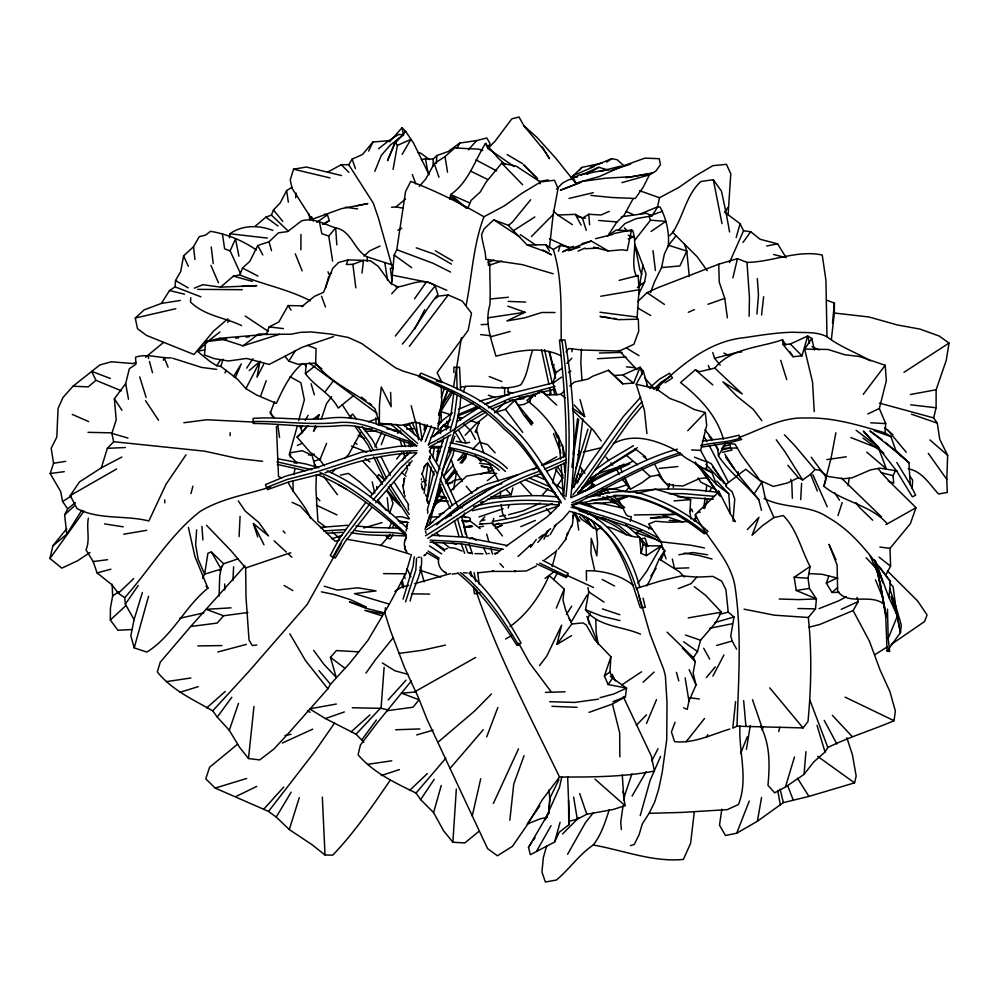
<?xml version="1.0" encoding="UTF-8"?>
<svg xmlns="http://www.w3.org/2000/svg" width="999" height="999" viewBox="0 0 999 999"><rect width="100%" height="100%" fill="white"/><g stroke="black" fill="none" stroke-linecap="round" stroke-linejoin="round"><path stroke-width="1.5" d="M367.257 261.288L367.257 256.868C353.833 250.337 351.798 230.707 335.664 227.897C324.613 224.463 313.486 217.17 301.536 220.891L287.65 231.581L278.434 232.842L269.006 241.808L257.742 245.492L249.85 261.338L242.507 268.032L239.835 274.937L233.429 276.136L220.567 287.15L202.822 284.69L194.343 288.187M300.899 249.837L300.949 234.403M908.291 468.781C922.377 471.428 929.482 484.365 938.548 493.968L947.289 492.47L946.79 479.42L947.651 455.307L939.722 439.198L937.299 423.151L933.665 417.907L936.088 407.779L936.138 389.747L946.24 360.402L949.05 343.082L939.16 336.014L920.029 329.121L897.327 324.95L868.955 316.983L834.34 313.024L834.39 303.072L827.309 300.399M668.231 246.716C669.58 232.892 666.558 218.981 659.977 206.893L657.729 206.793L640.197 214.023M441.271 387.137L441.733 400.636L437.899 429.158L415.497 422.215L401.648 425.237L379.358 423.239L379.458 404.607L381.268 386.938L391.158 406.73L390.609 392.432M457.117 389.061L456.593 367.557L453.908 367.045L453.821 372.664M558.541 505.856L558.928 502.797L558.541 505.856L558.703 503.683M131.793 629.557L117.894 630.269L110.315 619.992L110.427 607.966L112.65 596.028L112.138 584.215M402.385 433.816C378.908 423.838 354.295 414.735 328.109 418.244C303.109 421.216 278.097 416.421 253.097 418.431L253.197 423.476C281.893 423.551 310.427 428.371 339.185 425.749C366.346 423.351 389.523 438.474 414.885 444.83M421.353 483.791L422.465 488.174M457.792 460.414L463.898 453.209L466.021 455.444L465.984 457.792L461.888 463.186M219.106 596.066L219.705 576.248L221.616 566.171M749.125 316.246L749.45 297.752L746.977 262.387L737.462 258.654L718.756 264.186L657.966 287.662L647.052 292.67L637.762 301.611M441.271 421.715L441.108 407.879M316.283 474.925L315.959 489.96L317.907 521.303L325.524 526.923L321.154 528.034M453.921 391.958L451.048 414.123L446.328 429.882M504.557 394.056L504.695 388.062L501.798 387.038M379.358 423.239L374.962 408.641C355.994 392.257 331.094 383.941 315.684 363.074L316.059 348.589L307.505 345.342M567.632 776.56L569.343 821.203L568.756 824.862L559.228 832.242L554.582 842.045L530.394 854.694L528.496 847.364L548.901 812.424M408.603 509.977L408.104 505.057M735.601 701.61L732.791 728.171L737 726.198C738.536 679.37 741.995 632.042 734.839 585.501C729.807 558.054 706.63 539.135 695.379 514.51L719.18 491.558M427.872 510.439L427.647 513.236M438.436 559.54C437.787 565.147 441.146 570.854 446.341 573.064L444.405 572.027M501.76 261.089L488.449 265.497L488.336 259.415M563.573 495.954C568.955 443.906 565.022 391.92 559.452 340.072L564.984 339.947C573.788 391.958 576.76 444.592 570.766 497.09M239.098 536.6L240.085 516.321M385.402 607.767L385.114 613.873L390.484 630.731L404.545 667.657L418.119 696.915L427.147 719.567L487.574 848.576L497.402 855.793L512.425 846.34L527.872 823.988L542.145 800.012L559.515 777.035C591.221 777.06 623.126 777.085 654.382 771.078L651.423 756.243L623.351 696.877M232.917 580.556L233.616 566.758M549.1 811.176L549.775 798.401L548.951 789.897M565.909 496.69C571.853 444.567 568.806 392.37 561.975 340.472M573.164 515.122L573.014 518.081L572.976 515.122M800.711 499.65L801.598 483.329M613.886 233.566L631.53 229.832L632.717 230.956C638.161 245.329 630.044 262.013 636.176 275.662L638.136 275.537L639.073 289.747L637.15 317.07L637.474 319.218L638.311 319.193L638.711 331.206L633.903 344.28L619.355 351.024L582.492 350.062L568.731 348.514L565.983 351.885M725.724 486.163L732.142 491.908L734.74 499.1L732.991 520.941L735.451 521.565L730.082 513.461L728.808 493.881L716.508 484.49L711.937 472.577L706.468 470.005L706.905 461.988L700.599 450.387L706.68 425.424L705.306 412.487L694.068 409.453L682.492 403.159L669.854 398.451L656.306 388.836L636.226 384.215L643.393 371.316L640.122 367.232L622.764 375L614.135 375.474L608.441 370.279L592.807 376.186L588.049 379.071L574.3 382.08L569.705 385.989M388.524 709.964L381.056 708.341L384.128 667.307M456.331 789.01L452.872 842.244L464.81 842.931L478.696 831.555M636.538 493.394L655.394 489.148L690.659 499.625L689.947 512.112L690.921 518.981M912.162 488.486L912.636 480.107L909.977 476.311M290.297 457.067L290.559 452.697L302.31 450.724L312.013 455.307L315.584 467.657M414.285 556.78L413.062 566.47L403.072 599.2M581.455 349.163L580.819 362.862L582.005 380.681M460.789 395.504L460.139 405.544L456.019 425.562L444.58 463.873L434.565 503.196L425.037 529.32M196.628 529.857L195.629 544.542L198.127 559.228L204.645 574.163L202.522 578.259M588.998 712.374L612.437 704.058L625.374 696.827L626.548 688.086L612.537 678.159L609.902 671.952L610.926 656.793L594.755 639.847L586.276 624.962L582.929 622.901L571.79 623.963L556.893 644.405L561.638 625.162L546.703 656.206L539.485 665.634M391.383 284.29L394.193 255.057L396.778 249.688L405.557 191.596L410.726 181.393C436.088 191.071 460.402 203.184 483.916 216.771L504.133 206.006L522.277 193.069L540.796 181.905L554.495 180.27L558.041 188.536L553.184 214.548L549.45 247.715M630.419 845.641L634.278 844.442L639.16 834.527L642.282 823.938L649.113 813.323L654.632 802.172L658.728 789.01L662.187 772.489L666.733 739.635L667.02 702.796L665.409 675.986L663.736 669.505L650.037 634.103L636.863 588.236L661.276 580.756L681.555 575.861L696.74 577.135L712.836 576.398L721.69 581.118L725.936 589.672L728.234 612.187L734.015 616.957L730.756 635.988L732.167 641.033L736.613 649.138M856.106 430.282L878.895 447.477L863.361 431.131L879.532 449.038L896.715 471.091L912.362 496.84L915.671 495.204L910.201 484.415L908.94 462.712L895.791 450.362L890.921 436.613L885.052 432.867L885.701 423.601L879.332 408.479L886.338 380.719L885.189 365.284L859.427 356.506L844.542 354.707L828.171 349.475L804.657 349.076L812.549 382.118L814.247 411.663M227.784 318.868L213.336 331.293L193.968 354.495L146.591 335.452L137.512 328.733L135.265 318.032L144.156 309.877L161.376 303.421L169.543 290.547L175.05 286.875L175.512 280.557L180.744 271.466L183.566 255.881L193.544 246.703L199.238 236.688L205.732 235.027L210.439 231.318C226.698 233.953 242.769 240.547 256.343 249.987M436.338 163.262L436.9 155.532L448.189 151.523L459.752 143.069L476.698 140.547L486.813 138.012L490.084 143.669L488.186 147.24M353.758 395.442L338.236 408.067C330.394 393.181 314.997 386.863 305.419 373.576L306.156 363.723M489.872 263.624C489.585 277.372 490.621 291.134 489.922 304.845C484.428 322.465 491.333 339.423 495.916 356.168C517.02 350.936 540.709 345.729 561.163 355.794M440.522 433.566L440.984 427.722M406.143 530.894L406.281 529.145M456.693 471.166L453.546 489.547M756.917 314.061L758.478 295.304L757.342 278.559M760.551 725.998C770.279 744.517 769.854 765.172 767.956 785.339L774.675 792.794L785.426 787.05L804.045 774.387L805.943 751.66M190.821 297.752L190.472 301.948C204.483 315.896 224.738 317.432 241.583 325.599M548.576 813.623L549.974 797.677M457.092 395.991L454.508 415.497L450.212 430.369M694.23 812.437L690.609 843.343L683.353 859.415C652.884 862.424 623.051 850.224 593.244 845.004C579.02 854.657 569.492 869.043 556.443 880.019L545.392 882.005L541.945 872.04L543.344 857.579L546.678 845.928M261.863 334.715L219.618 338.311L205.619 341.67L204.458 354.957L213.998 358.566L228.396 361.001L246.616 358.441L269.268 364.423L302.098 347.302L333.616 336.576M875.998 563.598L883.166 583.091L875.374 561.001L880.706 586.001L885.738 616.982L887.112 651.086L889.659 651.548L888.198 638.448L897.427 615.896L888.96 597.602L890.384 581.505C871.852 557.904 854.794 532.392 827.896 517.345C809.103 504.245 784.203 508.928 764.035 498.464M449.775 199.163L450.699 194.53C468.406 182.342 474.7 160.901 485.489 143.394L498.426 158.379L505.157 164.46M739.947 726.011C738.623 752.147 748.576 779.108 738.473 804.482L727.334 809.627L681.992 812.412L649.113 813.323M832.504 322.989L834.39 303.072M737 726.198L803.046 727.921L807.991 721.565C811.275 687.087 811.95 652.047 808.316 617.494L815.484 608.891L816.42 598.901L809.427 588.436L808.029 578.234L810.089 566.483C801.123 549.687 796.952 529.195 783.266 515.534L773.9 517.582L762.412 525.699L752.085 535.264L758.965 517.295L747.364 529.57M229.52 237.862L229.92 233.778C242.645 224.75 258.791 225.075 272.889 230.419M253.971 706.518L248.476 758.528L259.703 759.927L273.976 748.988L288.349 733.441L327.847 688.798L330.507 684.265L349.937 662.949L367.894 640.409L389.335 604.17L405.731 573.788L411.388 554.595M577.572 418.506L574 446.428M405.332 540.534L406.431 536.863C403.796 541.008 403.546 546.54 406.031 550.824M429.845 457.604L429.345 459.278L430.119 455.844M582.817 418.868L577.984 458.916L572.177 487.849M509.852 820.179L513.761 783.99L524.088 755.631M834.34 313.024L831.368 339.66M728.109 214.773L730.781 173.826L726.473 164.335L712.886 165.659L695.479 175.899L678.658 187.537L659.477 197.74L639.622 190.697M421.378 479.845L421.491 478.783M510.002 626.523C527.709 613.873 540.409 595.254 549.15 575.524L564.223 589.048L562.986 600.162L565.596 609.952L571.79 623.963M761.575 315.01L763.636 296.753M424.125 493.294L427.822 463.723M295.654 197.74L296.179 193.182M362.013 273.102L363.486 260.352L370.442 260.801L378.159 266.271L390.559 283.354L398.052 286.925C410.302 284.94 423.951 276.76 435.152 285.889L437.924 294.505C424.937 310.264 416.133 328.871 402.347 344.056M422.09 474.425L422.277 472.839M461.463 337.55L453.571 386.75M427.048 498.976L431.068 467.07M573.014 454.458L573.676 449.1M630.357 521.366L631.331 516.683L628.109 516.221L626.323 514.897L622.427 507.342M705.918 491.658L706.73 485.464M578.708 419.293L571.865 467.282M703.708 508.379L705.107 497.802M804.045 774.387L813.698 761.975L825.024 752.022L827.834 747.502C849.262 736.925 872.102 730.132 894.043 720.704L895.354 711.001L889.909 691.545L880.206 670.329L869.417 641.158L853.109 610.564L858.291 601.498L857.067 597.39M721.815 809.165L719.517 825.186L725.461 835.514L736.7 833.203L757.404 821.24L783.353 802.622L808.928 796.415L854.532 782.854L856.18 776.111L852.422 754.794L846.84 737.749M848.076 485.751L849.162 478.321M623.039 805.881L620.729 822.152L621.366 829.632M623.9 800.112L624.55 795.791L631.917 773.888M424.113 430.07L424.787 425.749M657.504 207.255L659.477 197.74M293.968 474.55L294.93 468.394M453.933 449.488L453.096 454.857L443.469 477.584M403.746 482.017L404.383 478.521M436.301 461.526L438.598 447.39M639.41 286.663L642.919 265.284L634.914 244.618L639.772 269.468L641.845 274.413M746.39 749.375L750.286 725.536M587.924 587.562L588.761 591.895L585.489 609.752C598.713 627.16 622.04 626.061 640.496 634.203M404.033 480.219L404.607 477.959L403.097 486.763L404.108 493.094M757.404 821.24L761.563 797.452M638.536 294.468L644.642 281.93L646.053 273.913L642.919 265.284L643.019 268.144M393.094 169.405L397.415 145.367L395.142 142.158L399.338 137.825M432.729 456.98L434.652 446.416M508.279 507.992L508.803 505.244M835.888 432.767L831.18 457.579L823.888 486.213C842.944 502.122 870.753 504.807 887.137 523.626M667.132 632.18L693.343 657.667L695.254 661.738L693.119 672.951L696.028 684.977L688.948 701.086L687.25 709.327L683.628 707.879M249.213 370.542L260.027 361.388L256.968 377.21L263.674 364.335M429.97 451.81L430.981 446.516M500.536 491.208L500.449 498.364M451.436 448.688L450.686 452.535L442.245 470.554M142.345 592.619L134.078 619.642L130.832 635.764L134.203 647.876L146.803 652.085C172.59 636.176 184.665 606.917 207.929 588.161L194.917 556.518L188.399 527.385M466.108 305.569C471.965 275.999 473.251 245.13 483.916 216.771M429.558 458.766L429.907 457.067M650.499 292.657L654.532 281.768L661.55 267.582L664.397 254.046L668.518 245.279L676.173 235.664M407.255 524.625L406.88 526.373L407.48 523.938L407.005 525.661M667.769 489.198L669.58 483.666M576.036 468.406L587.924 429.17M556.58 550.149L552.185 566.558M561.763 777.085L559.49 787.374L545.017 819.867L549.013 812.337M403.758 481.381L404.145 479.645M426.948 500.224L433.978 471.491M549.512 351.611L552.809 365.197L556.018 372.552L552.884 383.141L556.88 394.98M89.898 552.559L77.597 560.764L61.838 568.131L49.95 558.516L52.847 545.841L66.721 528.633M472.252 815.958L480.731 778.708M553.983 364.46L553.284 367.42L551.723 361.513M660.789 560.427L664.872 550.836L661.251 545.879L646.378 555.631L641.146 553.371L643.219 544.617L639.585 537.237C627.534 537.262 618.206 529.57 607.255 526.735M732.879 277.859L737.462 258.654M558.466 251.298L560.039 245.504L573.326 247.839L591.333 241.034L608.279 250.961L622.202 249.787L627.21 250.549L631.53 229.832M426.373 527.085L429.745 514.785M186.014 454.82L166.046 484.265L148.876 520.966C125.175 514.997 99.213 520.092 77.023 508.591L70.242 495.566L79.421 481.98L101.361 467.807L107.343 448.339L113.649 441.708L111.863 433.391L116.196 419.905L114.361 398.813L125.649 383.628L129.346 368.706L136.001 364.16L135.527 357.192C147.078 353.271 159.465 358.316 171.391 357.904M297.153 426.598L289.198 454.832L297.128 463.061L294.143 462.949M549.487 395.154L550.586 390.771M502.285 495.841L511.126 494.767L512.887 487.949M163.337 360.277L164.086 357.417L168.082 367.207M532.492 350.811C528.259 362.2 527.984 374.725 520.679 384.94C501.161 392.42 480.407 382.992 460.302 387.312M704.607 508.491L707.679 498.626M325.662 287.849L328.596 276.773M190.934 493.568L192.919 486.188M693.343 657.667L697.502 651.535L700.549 640.222L715.621 622.777L721.403 612.15L705.556 595.267L694.243 586.65M429.383 524.875L434.165 505.169L440.884 484.453M762.249 730.082L763.036 727.21M134.203 647.876L148.539 596.278M298.639 420.579L304.358 399.887L300.874 382.704L290.01 376.698M573.888 487.362L591.171 429.52M554.582 842.045L560.089 822.327M736.188 237.6L740.109 223.714L726.186 213.361L721.478 191.159L713.323 179.758L700.923 181.468C686.051 194.917 683.616 216.171 672.689 232.38L697.165 256.731L707.192 270.667M452.872 842.244L443.581 830.768L433.591 812.587L441.258 785.476M640.222 815.684L650.087 780.544L660.576 756.418M502.447 535.914L492.445 523.201L493.831 518.319M439.061 415.596L448.014 389.797M436.713 461.426L443.756 437.874M405.582 601.81L415.809 570.054L416.571 558.316M723.426 439.298C716.932 415.684 699.4 397.302 680.531 382.567L695.341 369.805L699.525 371.69L714.797 368.082C731.368 347.727 759.74 347.814 782.517 339.71L783.091 344.63L793.069 356.743L802.022 355.831L807.704 336.014L811.812 338.499L814.36 350.037M778.633 731.593L779.882 727.235M422.327 473.401L425 465.409L423.926 467.52L425.811 464.897M785.426 787.05L794.48 756.98M823.888 486.213L825.748 480.094L825.249 474.475M410.127 600.998C413.461 586.438 423.126 572.752 421.428 557.405M341.533 175.549L306.356 167.02L293.569 169.206L290.222 180.02L292.12 188.424L311.963 219.38L341.308 208.691L367.869 203.559L356.543 205.894M390.197 780.269C372.415 806.143 354.483 832.454 332.754 855.156L325.025 854.982L311.975 844.667L289.298 829.557L299.288 797.664M552.684 481.468L556.78 468.506M609.253 809.764C605.194 822.015 601.373 834.727 593.244 845.004M448.501 435.714L427.235 510.014M558.166 549.263L565.584 539.448L567.944 532.629L566.858 535.214L572.502 524.063L573.126 517.232M837.961 515.584L842.232 502.534M52.847 545.841L66.771 534.215L64.635 514.847L67.67 508.891L62.625 501.535L60.652 491.496L50.187 473.514L53.571 463.236L51.161 448.289L56.806 437.062L58.054 408.566L62.912 397.59L72.989 386.238L99.9 364.922L111.339 361.8L133.167 363.561L135.739 362.45M302.597 363.436C290.035 373.801 283.079 388.986 276.336 403.421L256.431 394.917L245.891 388.623L237.475 379.133L220.791 366.396L223.164 359.215M464.572 512.999L463.623 515.884L465.909 517.682M581.468 472.177L582.305 469.655M710.039 491.483L710.976 488.636M441.383 397.302L444.567 387.787M321.341 419.043L326.473 403.746L331.581 396.703M225.025 372.952L225.999 370.08M315.422 425.836L313.524 431.406L316.658 426.461M317.782 418.881L319.193 414.71L313.411 418.968M248.476 758.528L239.548 747.289L229.308 730.294L238.499 703.408M600.024 697.664L613.973 693.93L626.548 688.086L608.141 684.527L604.395 676.086L610.926 656.793M88.412 518.156C86.189 528.421 90.397 539.672 86.014 549.925L93.194 561.563L97.065 572.902L111.813 584.677L118.332 593.269L124.7 597.702L125.35 604.133L134.078 619.642M438.848 413.236L444.592 397.864M839.322 592.295L832.005 592.469L826.335 583.154L828.808 576.086M878.183 468.731C889.497 482.767 903.383 494.655 915.971 507.742L910.389 523.638L890.022 548.351L890.596 566.171L885.726 575.124M389.573 513.149L392.982 503.521L390.434 495.541M463.374 391.783L465.322 386.301M577.397 483.141L580.956 473.538M421.191 441.133L427.285 425.162M575.062 481.468L577.847 473.713M452.285 443.356L454.82 436.301M428.271 445.279L434.952 427.909M260.627 396.066L266.233 380.656M425.237 441.833L431.443 425.849M448.938 452.46L450.374 448.563M406.618 470.966L405.569 473.726M274.538 401.635L270.242 413.161L274.313 417.594M408.941 446.004L409.965 443.281M675.037 722.289L671.44 731.955L674.587 741.658C694.03 743.731 711.738 734.402 729.832 729.058M486.688 736.887L497.852 707.492M348.064 259.902L346.328 264.473L352.884 264.348L363.486 260.352L348.064 259.902L338.686 262.462L332.63 268.506L323.626 292.295L314.46 296.341L301.698 306.681M381.281 444.73L384.765 435.576M736.7 833.203L749.287 800.986M219.618 338.311L243.032 345.816L258.067 334.428L266.209 334.415L269.156 326.91L278.846 321.953L288.149 305.569L303.559 305.831M740.584 753.558L747.215 736.9M381.843 432.38L374.9 446.928M255.507 225.999L265.821 217.183L271.391 215.085L273.451 209.977L280.145 203.022L286.626 190.572L291.933 187.325M374.812 171.378L381.293 155.394L390.259 145.117L403.571 134.853L402.01 127.747L405.619 131.319L413.511 143.007L429.12 174.7M324.35 465.871L319.855 459.877L326.598 443.369M608.441 370.279L622.789 383.853L633.653 383.042L640.122 367.232L642.282 374.413M395.142 142.158L387.537 160.639L394.817 143.556L405.619 131.319L403.521 133.491M556.331 608.079L564.223 589.048M468.032 207.792L471.116 200.349L480.257 191.995L486.051 182.118L501.723 163.174L516.296 166.209L539.51 181.431L540.309 183.841M433.941 504.295L441.258 488.086M565.584 539.448L566.258 537.812L565.721 539.085M646.503 723.451L656.53 699.6M432.804 508.241L441.995 489.148M694.218 521.316L696.041 517.032M664.872 550.836C656.018 560.938 654.208 574.949 646.64 585.776M235.352 377.622L241.308 363.898L233.529 376.573M445.117 396.503L447.602 390.784M385.826 535.626L387.525 538.286L390.497 538.911L392.932 534.39M587.762 618.756L590.222 613.136M389.023 528.384L391.745 522.202M518.518 748.888L493.356 803.458M432.317 511.088C434.877 504.957 438.748 497.277 446.628 497.927M240.497 273.601L230.132 250.824L235.502 238.811L238.911 256.169M424.95 429.97L427.122 425.099M729.445 262.562L743.531 230.806L740.109 223.714M536.713 563.911L566.333 577.584L568.306 573.513L542.757 560.327M392.669 527.447L393.743 525.162M368.681 151.086L372.939 142.008L388.748 140.697L398.688 134.44L403.571 134.853M543.968 539.16L548.114 530.494M389.061 535.077L387.525 538.286M549.775 798.401L558.903 779.707M402.485 460.514L405.02 455.344M888.248 481.168L893.718 483.129L893.044 475.649L895.591 470.479M550.212 534.602L555.669 525.087M514.21 166.583L487.899 148.476L495.204 141.059L511.813 118.856L519.055 116.995L523.851 125.724L537.025 137.462L555.656 158.042L575.736 183.217L599.662 176.423L622.477 166.171L644.954 158.129L659.253 158.716L660.439 164.748L655.794 171.129L649.425 174.862L643.169 187.3L635.277 198.464L611.7 197.502L590.846 195.404M260.027 361.388L245.891 388.623M461.725 520.879L466.458 521.94L469.255 521.241C473.863 516.083 463.486 517.332 460.701 516.783M365.821 502.26L339.373 538.486L330.257 555.581L332.842 557.055L342.245 540.359L370.117 503.533M651.735 760.926L658.029 748.726M414.722 328.971L424.762 309.59M712.886 676.123L723.938 654.957M706.393 737.424L707.804 734.715M382.467 484.415L377.272 477.135L378.683 474.438L383.966 479.582M456.955 148.339L459.752 143.069M633.104 198.751L623.938 215.547L616.957 221.94L608.591 234.578M349.151 417.719L352.585 414.048L356.331 418.906M438.736 414.822L452.947 392.045M319.855 459.877L310.015 452.11L297.103 437.15L302.31 432.592L301.024 428.334L302.435 425.724M305.257 420.504L308.079 415.297M638.373 287.337L640.521 283.391M341.159 543.668L307.105 604.57L248.489 671.865L212.75 710.826C193.157 699.575 171.766 690.047 157.305 671.89L160.265 662.162L190.734 626.473L244.942 565.834M482.742 150.537L478.896 149.163L454.707 147.952L445.042 156.556L434.278 163.586L425.661 179.171L419.23 186.338M553.746 579.532L557.18 573.414L555.357 571.553M561.313 502.972C542.082 478.084 528.558 448.663 503.533 428.546C480.369 403.296 448.613 390.984 418.519 376.586L420.916 373.114C451.835 386.288 484.39 397.677 507.842 423.151C533.116 443.668 546.416 473.701 565.197 499.425M567.594 854.295L585.489 822.552L593.244 812.936M536.763 850.898L551.073 825.624M761.463 510.352L758.753 499.625C746.003 484.228 729.47 472.652 718.431 455.819L726.048 442.495M360.589 432.692L348.901 454.07L344.792 458.529M237.974 558.866L223.664 563.761L219.655 570.679L221.141 569.068L211.338 551.947L207.917 553.221L204.645 574.163L221.141 569.068M558.066 505.506L559.777 502.547M632.092 796.053L646.153 771.777M475.724 490.447L477.26 487.812M402.16 154.333L410.876 139.423L397.415 145.367M657.729 206.793L652.047 215.846L636.101 218.681L625.149 223.476L618.006 230.519M289.298 829.557L276.236 817.082L291.159 792.17M587 595.204L571.303 621.927L569.118 618.731M441.046 407.455L451.348 391.296M571.166 527.047L571.878 525.886M327.61 172.153L341.308 164.685L348.726 164.71L352.135 159.128L362.487 154.533L372.939 142.008M567.432 534.14L567.819 533.503M433.254 507.554C435.614 501.835 442.47 499.388 448.151 501.323M315.684 363.074L298.052 364.298L288.836 361.151L295.429 350.574M81.743 510.302L66.771 534.215M566.433 614.435L571.678 606.168M219.967 331.943L208.566 340.834L197.44 351.311L210.19 361.638L216.721 365.709L220.729 359.49M246.703 368.144L252.897 358.691M753.82 494.33L761.85 482.217L745.729 469.243L725.549 484.752M334.665 722.939L314.66 751.76L268.519 811.4L215.172 788.074L205.769 778.833L209.59 767.257L237.637 744.155M433.591 812.587L420.629 799.6L434.228 779.307M887.112 651.086L900.461 632.592L901.31 625.112L893.655 598.788L900.461 632.592L895.004 604.845L889.809 588.648M804.657 349.076L811.812 338.499M425.424 465.222L426.511 463.611M528.496 847.364L531.78 842.532M533.416 840.122L535.064 837.711M138.237 585.451L125.35 604.133M650.861 576.036L656.118 568.319M557.28 485.814L563.236 477.147M302.31 432.592L306.556 426.448M365.946 673.126L375.499 659.677L393.294 637.624M608.141 684.527L612.537 678.159M227.697 322.402L229.295 320.092M742.994 242.445L750.736 231.718L760.152 239.285L777.597 243.856L786.201 257.73M445.304 481.593L454.957 469.043M527.959 822.826L539.772 805.931M445.791 483.416L455.382 471.191M414.535 298.801L426.648 281.656M530.556 547.265L536.276 539.46M49.95 558.516L84.091 511.013M389.548 141.833L402.01 127.747M479.545 442.232L472.552 449.3M363.786 742.182L361.688 740.009L376.398 720.042M229.308 730.294L217.245 717.095L231.805 697.24M863.261 394.355L885.189 365.284M409.365 346.328L448.251 294.967L462.237 301.049L471.491 313.174L468.181 330.282L437.125 372.664L442.045 382.555L436.263 380.919M724.387 212.362L728.021 207.455M625.724 491.433L629.245 486.713M637.936 583.116L646.54 571.553L661.251 545.879L646.066 545.804L643.219 544.617M578.209 492.832L579.857 490.646M572.802 494.98C597.215 464.997 615.983 430.656 641.845 401.873M325.312 391.483L332.829 381.618M568.593 512.4L562.649 519.255L554.195 526.248M476.848 429.495L475.062 431.83L477.609 432.917M466.021 455.444L460.139 462.987M571.903 488.786L623.388 416.521L640.784 397.09M577.847 494.193L629.358 421.378L642.032 406.218M395.317 336.039L435.152 285.889M537.849 542.395L547.839 530.831M580.019 169.78L581.868 167.407L602.26 163.049M635.089 239.81L650.511 220.192L665.771 221.353L651.111 231.468M578.309 493.568L586.962 483.154L596.778 474.4M686.051 741.82L704.532 718.481M411.338 681.031L378.009 721.902L360.402 745.054L358.067 754.782C373.688 773.001 395.092 782.741 416.046 793.069L420.629 799.6M371.853 507.442L344.98 541.833L335.289 558.029L332.842 557.055M445.142 474.637L453.359 465.184M648.551 529.108L650.461 526.773M396.615 459.016L401.81 452.659M530.681 199.75L512.175 222.377L508.591 225.275M445.891 758.091L416.046 793.069M450.049 768.406L483.279 729.72M390.397 534.453L380.594 545.716M689.685 511.288L691.583 509.028L692.669 511.788M706.355 677.534L715.346 666.832M332.617 261.114L328.758 236.064L335.664 227.897L336.813 244.817M370.267 496.728L398.451 463.623L410.214 452.16M557.005 507.405L547.015 516.92L506.056 546.241M124.7 597.702C150 569.293 169.743 535.177 199.987 511.538C221.641 498.214 246.928 494.705 270.642 486.825M436.263 433.616L442.12 426.823L448.838 421.366M373.014 500.074L400.836 467.769L416.745 452.922M247.927 612.512L223.589 615.759L217.245 623.064L190.734 626.473M406.056 680.157L388.161 699.924M696.74 577.135L691.096 583.628L678.271 588.648M375.761 502.722L412.137 460.826M313.624 650.312L324.001 664.422L336.226 677.372L330.457 657.367L336.413 650.561L358.653 651.847M542.307 495.117L547.989 488.661M331.631 473.139L335.627 468.618M283.741 787.037L263.973 808.965M468.356 149.825L476.698 140.547M556.505 189.248L562.499 183.129L568.431 179.92L571.99 178.946L574.388 179.87L575.736 183.217M505.656 401.573L494.53 412.937M438.199 425.312L443.331 419.642L452.497 412.787M465.109 435.264L477.997 421.89M381.081 707.492L356.081 734.203L325.399 718.556L309.578 708.865L336.301 704.033M687.749 430.744L705.306 412.487M479.895 522.102L484.752 516.87M391.708 293.756L398.052 286.925M669.617 235.677L673.826 231.206M897.264 470.941L879.807 468.119L870.404 469.955L852.06 477.872L843.006 478.783L825.936 476.086L820.916 470.317L814.997 469.592L810.651 474.2L802.647 479.982L798.401 477.709L787.874 465.309M567.007 363.349L571.94 358.142M297.103 437.15L308.254 425.624M531.006 544.53L518.056 556.468M636.363 725.274L646.503 714.834M436.563 524.85C455.656 507.767 476.535 490.247 501.848 483.753M496.678 412.025L505.444 409.353L514.91 400.262L523.464 414.635L530.856 423.976M531.406 236.588L553.184 214.548M491.433 693.993L474.612 711.026L437.999 742.207M450.287 491.171L466.683 476.111L485.064 472.864L496.665 473.464M562.574 833.953L578.821 817.632M314.822 419.081L319.193 414.71M697.864 512.749L699.362 511.263L700.062 512.537M656.43 390.509L659.477 387.5M133.679 578.583L118.332 593.269M427.285 773.638L409.515 790.509M614.235 495.304C647.802 495.192 678.433 513.611 704.083 533.703L705.756 533.416L707.929 531.318C689.897 514.935 668.294 502.759 645.279 494.917C625.786 487.687 605.606 493.081 586.326 497.627M571.003 177.772L581.868 167.407M586.688 489.86L592.769 484.103M421.366 159.64L425.537 158.766L433.091 159.128L436.9 155.532M653.608 389.235L661.101 382.18L671.166 375.836L669.555 373.251L659.278 379.295L651.023 386.613M363.986 256.106L369.493 250.961L380.045 246.016M564.897 455.856C560.427 433.004 544.905 414.235 526.885 400.274L541.146 390.696L545.729 394.493L552.21 394.88L560.776 394.305L564.123 391.196M542.932 249.975L551.46 254.82L545.342 251.623L527.147 244.98L508.279 225.349L493.806 219.817L484.14 228.808L481.593 234.528C482.242 242.982 485.689 250.637 485.776 259.29L522.327 264.635L553.171 273.776M643.119 682.217L654.083 672.065M110.315 619.992L125.886 605.644M64.635 514.847L74.176 506.143M369.917 714.909L351.124 731.817M433.466 436.613L445.079 424.138L450.586 419.68M225.225 691.483L206.693 707.916M145.554 357.255L163.549 342.42M425.349 554.782L424.013 555.619L426.723 553.558M583.903 485.864L602.622 469.717L637.362 447.689M832.005 592.469L837.424 587.662M656.343 388.686C680.993 365.272 708.815 341.183 744.205 337.674C760.439 335.289 776.71 332.505 793.144 332.242C804.432 332.879 816.583 331.406 826.972 336.725C840.246 346.978 856.081 352.422 870.416 360.851M121.416 390.796L95.904 380.332L88.224 386.875L72.989 386.238M435.477 298.589L438.486 296.104L448.251 294.967M391.533 207.33L396.041 206.855L405.569 199.001M67.67 508.891L75.375 502.659M445.129 518.731L466.683 502.909L486.276 491.271M594.58 484.765L587.824 489.672M487 415.035L479.557 420.991L476.298 429.807L483.666 452.659M305.419 373.576L315.122 365.834M459.153 459.952L467.22 453.534M378.509 148.764L388.748 140.697M454.308 432.679L467.619 422.889L485.664 412.212M544.867 559.727L555.194 551.997M595.154 470.005L607.892 460.801L633.441 445.691M456.393 422.015L480.082 406.83M426.336 526.972L453.396 504.308L479.345 487.524L486.401 484.265L516.958 474.975M538.811 538.049L542.994 534.84M637.35 287.525L644.642 281.93M487.35 480.606L495.504 474.363M546.89 531.58L550.661 528.696M495.204 554.32L501.823 549.3M604.395 676.086L609.902 671.952M658.978 474.875L650.212 476.523L641.995 482.654L630.456 489.235L622.377 479.383M545.054 578.421L553.421 572.215M536.5 565.933L526.361 570.978L514.085 571.316L515.959 571.44M112.65 596.028L118.544 591.783M556.018 372.552L561.9 368.369M607.529 236.089L616.108 230.02L632.717 230.956M316.858 222.315L327.472 214.86L329.295 220.654L324.313 223.988M468.943 573.176C490.846 592.694 506.693 617.857 521.066 643.144L517.095 645.591C500.237 619.43 482.529 592.857 457.942 573.251M552.884 383.141L561.588 377.098M600.174 471.74L635.401 449.812M641.508 671.815L621.765 684.927M779.22 599.013L798.8 599.612L816.42 598.901L796.253 590.459L794.168 577.285L810.089 566.483M903.958 372.315L949.05 343.082M606.63 162.113L611.713 158.729L617.082 159.665L624.163 165.971M891.183 644.48L924.574 621.528L927.072 614.959L917.569 600.899L887.349 570.841M447.515 484.777L453.958 480.507L461.363 479.008M590.372 478.533C600.274 470.841 613.361 470.129 624.088 464.098M665.072 382.804L672.464 377.947L671.166 375.836M331.531 273.002L329.083 274.613L327.997 271.815M568.531 372.552L570.854 371.029M429.071 524.388L433.379 521.603M427.822 538.349C464.822 515.097 499.737 487.749 541.633 473.426M62.625 501.535L71.204 496.003M513.836 230.419L534.89 216.945M450.886 434.865L429.17 447.24M394.855 591.396L401.236 587.325L408.666 585.314M578.309 492.445C593.568 478.159 611.45 472.502 629.77 463.836M425.524 535.764C462.799 513.086 497.402 485.302 539.373 471.278M449.812 426.798L430.494 437.624M874.649 654.807L887.362 646.865M553.321 210.989L557.742 215.022L575.324 214.36L582.504 218.182L588.786 214.261L600.986 214.997L609.34 211.351M587.112 174.375L598.738 167.283L608.841 170.23M426.486 529.782C462.525 507.08 496.653 480.369 537.862 467.282M556.893 644.405L571.565 635.639M573.089 178.559L579.158 174.937L607.255 169.643L600.199 171.304L620.866 166.084M556.743 456.805L541.633 465.259M581.455 488.236C596.066 474.887 614.81 469.68 632.28 461.55M527.147 244.98L545.654 244.718L553.284 249.463L560.039 245.504M415.384 691.408L475.661 657.454M428.559 444.268C448.326 435.214 464.76 420.941 483.628 410.389M885.913 524.662L915.971 507.742M70.242 495.566L116.608 469.006M505.569 639.01L512.487 635.077M322.527 224.35L329.295 220.654M532.979 469.83L536.55 467.882M458.379 414.573L477.572 406.331M846.428 596.703L838.698 600.824L818.993 608.641M458.254 415.734L478.146 407.867M599.225 492.782L604.72 489.885M101.361 467.807L121.866 457.043M569.343 821.203L577.272 819.205L586.8 814.247L612.911 809.565L625.112 805.656L623.701 797.239L622.29 774.949M488.449 407.879L510.601 398.176L554.932 386.376M458.441 409.315L473.051 403.184M397.889 230.207L401.723 228.234M573.401 246.328L562.712 251.81L569.193 249.163M485.002 404.245L509.165 393.806L554.07 382.667M572.227 505.069C608.853 488.286 642.682 465.309 681.867 454.283M437.799 423.264L440.147 422.077M571.003 497.664C606.618 481.893 639.273 459.478 677.26 449.163M571.84 502.697C608.291 486.65 641.67 463.836 680.344 452.809M572.527 505.706L577.509 503.234M879.332 408.479L867.806 413.998M235.951 796.503L256.78 786.4M546.815 536.475L548.813 535.501M798.401 477.709L787.399 483.004L773.363 486.426L759.964 480.394L741.308 454.882L735.027 444.143L724.375 443.181M507.767 306.119L524.975 312.25L506.855 320.941L524.7 317.857L541.883 312.475L555.019 312.525M826.335 583.154L836.775 578.159M297.29 445.467L302.11 443.281M613.099 496.291L618.793 500.249L628.458 496.066M584.44 490.934L593.106 486.825M591.408 496.603L596.478 494.23M581.043 175.162L598.738 167.283M491.87 408.991L510.839 400.974L539.872 392.844M783.091 344.63L790.321 344.031L807.704 336.014L809.502 343.319M841.22 609.378L858.291 601.498M282.367 743.031L312.675 729.158M546.965 471.216L566.246 462.412M493.543 525.511L498.838 523.139M399.875 523.064L402.297 521.99L407.667 522.365M544.555 469.155L566.47 459.465M578.034 251.124L585.052 248.027M495.467 528.234L502.185 525.262L495.392 527.772M688.286 312.312L694.442 309.603M577.697 454.72L579.994 453.708L579.045 450.761M540.247 503.121L523.389 510.776L508.528 514.722M469.705 538.861L472.402 537.687L476.086 540.309M573.089 175.687L594.467 166.383M520.829 526.66L535.327 520.429M853.109 610.564L819.58 624.562L809.015 627.172M543.044 465.284L565.334 456.068M445.804 549.1L447.427 548.414M590.334 167.357L611.713 158.729M488.199 262.337L493.693 260.152M416.995 445.716L398.489 446.366L361.388 452.222L317.033 467.42L285.864 476.123L265.459 484.627L266.583 487.487L287.1 479.47L317.919 471.453L366.146 455.894L398.451 451.286L417.082 450.636M529.033 546.403L531.893 545.267M579.557 182.655L560.476 190.222L581.256 182.205M527.122 824.038L540.422 818.755L547.452 817.382M480.544 502.385L482.892 501.461M577.534 492.519L587.287 490.047M718.756 264.186L719.23 282.105L724.762 298.376L707.941 304.295M612.874 701.71L625.374 696.827M738.985 437.487C760.888 429.595 781.393 416.97 805.531 418.019C832.991 417.12 859.065 425.299 885.052 432.867M377.922 418.319L368.306 421.79M628.159 238.923L633.915 236.813L628.209 235.302M650.324 215.634L662.524 211.251M421.753 482.055L425.824 480.631M478.996 516.92L503.071 508.766M325.399 718.556L344.33 711.95M279.47 334.303L243.032 345.816M571.678 249.588L568.643 250.637L579.932 246.99M342.045 535.352L331.768 538.848M206.618 525.387L230.881 550.574L245.654 567.944L290.759 552.722M313.823 461.313L320.642 459.003M627.36 484.64L618.219 487.699L605.469 490.297L602.622 489.16M493.806 470.104L480.631 474.238M381.193 775.586L399.425 769.58M610.701 170.617L630.594 164.111M641.395 530.744L635.776 532.554L659.078 540.634M613.436 443.568C633.466 432.704 655.906 440.035 674.725 449.762M382.055 522.602L363.736 527.959M339.635 539.935L335.302 541.296L312.899 519.855L300.324 506.093L292.033 502.372M179.695 692.382L198.189 686.65M179.583 618.331L203.833 612.874M450.574 573.563L414.597 583.703M473.626 506.568C501.523 499.263 531.256 499.313 559.715 501.985M215.172 788.074L246.666 778.471M601.523 447.639L583.304 452.097M438.986 514.16L443.981 512.699M714.547 622.664L734.015 616.957M322.128 473.688L288.112 482.142L267.557 489.635L266.583 487.487M325.087 472.827C354.17 461.8 384.528 453.646 415.734 452.834M485.277 403.921L489.335 402.747M416.658 734.939L433.129 730.182M479.458 401.161L492.844 397.502L509.365 394.68M472.415 510.751C499.95 503.571 529.458 502.647 557.629 504.907M622.002 182.617L649.425 174.862M716.583 645.429L732.167 641.033M582.042 243.581L591.333 241.034M490.909 336.7L510.152 331.481M97.065 572.902L110.914 569.193M702.509 446.978L729.595 442.719L741.758 439.435L740.072 438.136C727.334 442.694 713.686 442.245 700.711 445.542M554.445 389.148L541.333 392.482M217.807 651.985L246.378 644.392M712.774 352.522L714.572 358.341L738.873 351.885L741.745 352.048M619.055 280.382L638.136 275.537M557.43 506.281C535.926 513.211 515.571 523.651 492.445 524.612M404.233 425.911L409.465 424.812M482.08 520.629L484.94 519.905M579.595 516.645L581.368 519.105L596.341 529.47L601.798 528.109M595.604 238.686L612.974 234.365M469.655 442.295L466.009 443.181L456.131 441.321M719.342 614.36L728.234 612.187M722.377 452.36L732.067 450.025L730.444 448.052L730.007 444.98L722.989 446.228M569.068 198.439L593.256 192.67M552.397 503.608L516.321 517.095L492.307 521.59M579.545 514.148C617.382 529.383 628.633 572.727 640.309 607.754L645.292 607.317L643.081 598.189M135.265 318.032L175.836 308.703M732.492 623.676L709.715 628.284M640.646 538.998L644.942 538.036L647.926 546.478M445.467 645.104L422.652 650.212L398.726 653.446M340.497 475.112L348.426 473.401L359.615 481.918L372.702 494.218M722.015 449.837L730.444 448.052M410.439 429.17L412.599 428.721M197.44 351.311L204.708 349.85M451.398 473.888L455.819 473.002M702.309 441.071L726.498 438.099L739.085 435.202L740.072 438.136M766.695 246.004L777.597 243.856M571.416 504.695C595.254 501.673 618.98 490.022 643.056 498.763C665.921 506.193 687.449 517.794 705.756 533.416M688.236 617.906L721.403 612.15M285.015 735.489L291.096 734.315M936.138 389.747L910.326 394.53M499.625 516.383L505.556 515.272M621.378 216.783L646.44 213.274L652.047 215.846M183.866 422.739L206.718 419.755L254.345 422.102M627.946 177.497L652.547 173.102L625.674 177.685M406.605 429.17L412.2 428.359M575.099 503.421L582.392 502.147M639.073 289.747L600.736 296.253M514.91 400.262L518.281 405.319L524.363 404.258L530.107 401.186L528.958 402.197L533.391 394.068L535.389 396.366M593.456 495.304L599.812 494.193M539.51 181.431L548.251 179.92M615.821 502.06L583.441 504.145M123.726 534.215L146.728 530.307M616.57 498.688L627.347 496.865M479.508 524.25L482.155 523.801M524.975 312.25L487.899 317.844M846.29 456.793L826.847 459.602M678.845 554.732L692.856 552.522L707.617 554.795M161.376 303.421L180.32 300.462M377.784 424.925L380.532 424.5M796.253 590.459L809.427 588.436M53.571 463.236L65.722 461.376M308.491 455.032L314.323 454.145M436.026 500.611L440.322 499.962L447.664 501.748M166.508 681.618L190.884 677.996M368.007 764.297L391.795 760.788M746.977 262.387C772.302 262.075 797.09 249.638 822.239 255.032L825.948 280.319L826.972 336.725M487.849 499.05C511.176 496.416 535.077 493.968 558.341 497.19M430.519 448.064L440.172 447.652M452.197 574.138L458.504 573.201M598.576 699.125L574.625 702.434L549.687 701.698M582.417 181.343L605.669 178.197L629.757 176.798M386.925 710.726L413.062 707.217L419.043 699.762L401.523 693.181L416.358 691.932M627.959 491.995C658.129 487.812 688.723 488.061 718.83 492.607M50.187 473.514L64.223 471.678M479.557 526.81L483.578 526.286M256.805 644.979L252.347 645.566L249.026 640.047L246.004 597.127L245.654 567.944M456.593 367.557L459.528 367.182L460.676 389.935M93.194 561.563L107.617 559.69M659.19 468.394L677.821 466.57M480.032 593.106L474.45 593.793L473.401 586.401M463.611 527.31L471.99 526.298L465.122 526.86M205.619 341.67L226.636 339.161M437.787 441.745L442.957 441.67M650.786 517.969L659.839 516.97M478.621 572.752L493.818 571.141L492.145 571.391L515.571 571.416M396.653 516.845L401.985 516.758L409.028 518.993M707.729 477.722L699.5 478.571L683.054 485.951L674.163 485.526L666.67 483.978L663.436 481.131L655.132 465.097M597.477 358.741L626.036 356.993M519.243 397.415L525.287 396.803L523.713 398.788L509.34 400.337M418.044 557.38L419.717 557.205M497.639 553.084L494.38 553.359M490.359 298.988L508.329 297.252M235.639 338.137L238.624 337.849M246.079 337.138L249.063 336.85M323.576 530.931L345.854 529.57M448.389 483.066L452.722 482.667M661.55 267.582L679.932 265.921L686.8 251.061L684.377 243.843M490.859 496.903L500.811 496.016M595.529 495.129L599.138 494.817M602.834 496.84L613.836 501.773L621.728 507.917L624.712 507.654L617.195 501.098L606.88 495.929M448.489 515.809L451.448 515.559M410.489 428.958L413.424 428.721M688.336 521.453L670.129 522.315L655.406 521.278L648.588 524.025L661.138 541.808L663.036 549.737M673.988 500.886L690.659 499.625M326.461 533.291L342.207 532.28M479.995 524.088L492.445 523.201M466.708 526.785L472.415 526.373L465.347 526.548M488.036 553.558L489.31 553.471M430.919 517.182L439.622 516.57M666.408 516.97L650.436 517.994L667.744 517.407M363.823 429.408L371.978 429.058M231.081 607.829L206.144 609.328L223.589 615.759M365.234 431.381L376.498 430.944M585.377 248.739L598.513 248.064M241.808 286.413L256.78 285.639L220.567 287.15M320.529 527.397L347.652 525.262M593.294 495.541L600.237 495.192M591.396 500.174L594.193 500.024M393.344 268.219L390.384 268.356L392.108 281.681M125.375 447.515L107.343 448.339M481.093 324.65L488.349 324.313M595.591 499.962L609.402 499.375M253.222 421.541C281.568 420.954 309.827 425.274 338.211 422.577C364.997 420.117 387.537 435.502 412.312 442.257M378.584 424.213L392.457 424.6M462.437 520.254L469.255 521.241M688.835 567.857L674.475 568.381L672.339 559.04M395.604 729.769L419.867 728.933M669.068 493.606L683.603 493.656L714.185 496.341M258.067 334.428L266.983 334.178M622.14 352.435L599.412 353.009M545.392 692.369L565.097 691.795M570.541 177.073L577.597 176.885M737.462 447.989L721.59 448.276M637.474 319.218L618.481 319.655L600.037 316.433L610.239 317.869M197.839 645.928L221.878 645.566M482.979 553.733L474.937 553.621M398.226 520.841L408.166 522.552M607.005 489.085L615.933 489.41L626.123 491.783M197.69 289.36L242.27 289.698M266.209 334.415L291.421 334.178L300.337 332.355L311.164 331.93L330.294 334.016L348.326 337.487L361.675 343.494L395.442 367.782L403.221 371.153L420.392 376.386M383.566 573.613L405.731 573.788M450.749 547.777L455.007 548.226L462 551.048M677.534 496.728L713.199 499.238M411.488 593.831L429.657 594.105M352.297 707.754L381.056 708.341M87.999 432.33L111.226 432.842M797.951 608.516L815.484 608.891M467.157 572.927L463.449 572.789M634.377 514.947L676.935 514.285L662.462 515.022L682.816 522.19M669.118 520.429L679.707 520.741M216.646 369.368L201.548 367.42L172.852 358.266M386.838 428.833L398.401 430.906M885.701 423.601L870.703 422.789M700.599 450.387L691.595 449.937M508.166 301.386L525.649 302.085M480.319 460.114L485.951 460.339M551.96 706.305L577.147 707.342M808.753 573.551L822.052 574.3L837.899 578.246M429.982 542.157L461.575 543.856L499.15 550.624M808.316 617.494L774.35 615.184L744.03 609.178M431.518 535.252L464.785 537.162L507.38 545.554M430.082 540.097L464.085 542.045L503.346 549.35M442.008 446.528L430.507 446.615M479.458 463.336L491.658 464.672M794.168 577.285L808.029 578.234M262.6 461.301L237.912 458.504L204.583 451.161L113.649 441.708M598.663 220.467L616.957 221.94M438.199 496.041L445.292 496.928M301.523 364.023L304.47 364.298L306.268 366.508M283.304 328.584L269.156 326.91M626.448 366.845L635.576 367.769M436.888 451.411L439.885 451.71M481.63 466.545L492.445 468.119M936.088 407.779L910.663 404.807M637.15 317.07L599.999 312.25M350.999 532.642C368.906 536.163 387.175 534.94 405.182 535.951M267.332 238.087L229.92 233.778M480.544 334.578L490.684 335.726M890.022 548.351L879.869 547.065M356.031 525.949L373.464 527.559L399.712 528.134M661.138 541.808L691.083 545.279L704.47 547.952M689.385 697.739L699.4 698.975M393.231 430.719L398.014 431.318M743.531 230.806L750.736 231.718M610.339 676.523L613.398 676.935L615.496 680.831M345.429 207.205L357.642 208.928M613.149 318.281L616.058 318.693M594.193 503.096L603.97 503.971L621.078 507.779M354.096 530.257C371.278 534.453 389.398 530.082 406.281 534.877M595.679 495.392L600.262 496.066M104.533 523.901L123.264 526.835M684.128 553.096L698.638 555.432L712.062 559.003M216.721 365.709L220.791 366.396M443.668 425.025L448.151 426.361M392.008 275.125L428.708 282.442L446.815 290.297M383.042 613.786L364.835 610.401L382.018 615.834M395.529 286.601L398.364 287.138M396.041 206.855L403.284 208.242M578.234 216.87L585.476 218.269M448.876 447.452C469.08 451.648 489.96 456.98 505.457 471.466M321.341 591.845L334.428 594.542L350.649 599.712L366.396 607.067L349.538 601.873L365.784 608.266L383.703 612.687M446.603 421.391L448.738 421.84M450.124 442.694C470.741 447.04 491.92 453.209 507.28 468.469M305.045 470.641L277.322 464.423M324.438 214.223L327.472 214.86M418.007 152.585L420.741 153.172L429.483 159.59M610.464 502.11L614.86 503.096M525.986 396.066L531.743 397.365M508.054 387.637L508.116 391.97L512.599 393.007M578.908 510.651C606.718 520.354 636.288 526.56 661.488 542.707M293.569 169.206L329.957 177.897M277.61 458.778L305.719 463.961L318.781 467.694M450.099 449.463C467.357 453.896 485.539 458.054 499.238 470.229M620.017 620.591L602.085 616.308L585.489 609.752M184.54 294.205L169.543 290.547M440.671 577.047L419.855 570.217M881.293 472.702L893.044 475.649M367.257 256.868L391.97 264.86M469.455 553.034L470.954 553.409L468.868 552.847M773.626 254.508L784.802 257.367M346.403 539.185L381.069 545.329L409.915 554.17M593.531 247.128L608.279 250.961M933.665 417.907L879.445 403.121M598.101 491.97L603.446 493.831M276.885 461.813L311.85 469.717M252.335 281.393L233.429 276.136M127.984 438.062L111.863 433.391M407.879 674.35L394.93 670.791L382.355 662.974M480.994 465.634L488.036 467.607L489.41 471.491M457.817 416.883L461.975 418.057M479.907 442.407L487.537 444.58L495.104 452.859M324.263 586.213L337.138 590.047L357.829 587.799L376.099 590.909L354.445 593.668L389.335 604.17M668.518 245.279L686.8 251.061L689.285 276.611M200.849 296.815L175.05 286.875M442.045 411.938L450.761 414.76M578.221 502.834C602.872 511.426 628.708 517.457 652.11 529.37M573.001 506.181C601.51 516.545 631.93 522.664 658.366 538.186M602.397 608.903L619.842 614.722M700.549 640.222L685.551 635.064M470.342 420.517L479.021 423.476M911.488 414.198L937.299 423.151M328.758 236.064L321.84 233.691L319.418 221.666M351.486 446.103L366.745 452.122M452.172 542.969L456.106 544.343M416.271 247.827L434.066 254.096L451.461 264.086M874.137 430.681L890.921 436.613M230.132 250.824L224.638 248.888L222.415 233.754M596.49 493.993L599.113 494.917M593.456 587.462L566.545 575.149M396.778 249.688L433.029 263.274L450.574 272.053M706.905 461.988L694.417 457.155M602.422 517.719L606.78 519.318M488.286 395.129L495.067 397.652M432.08 542.182L435.764 543.556L444.717 549.637M549.5 238.811L568.381 247.377M110.377 378.496L91.671 371.341L95.904 380.332M320.092 472.602C352.872 485.926 379.782 509.915 405.694 533.279M239.835 274.937C262.962 284.715 287.962 289.036 310.289 300.811M317.457 474.625C351.161 488.074 379.508 511.825 406.306 535.664M850.848 437.562L878.708 448.514L886.3 468.768L866.707 452.085M489.198 376.536L501.873 381.556M569.105 511.238C606.793 519.418 626.236 555.631 636.75 589.66M549.8 486.775L529.695 478.134M571.128 507.242C609.29 516.008 630.244 551.972 639.81 587.362M544.118 479.295L534.84 475.312M72.278 414.423L88.686 421.603M442.707 425.362L447.54 428.284M469.58 202.897L450.699 194.53L466.708 208.354L450.499 196.753M626.148 211.463L633.216 214.61M525.586 480.019L555.294 492.882M567.032 576.286L539.66 563.124M327.185 470.841C357.617 484.278 383.404 506.081 407.555 528.471M608.229 519.855L619.392 526.023L631.718 536.251M438.399 495.766L442.557 497.664M845.117 697.14L894.043 720.704M812 346.616L819.055 349.912M585.439 502.922L594.143 507.642M316.371 505.207L336.988 514.922M470.941 171.279L487.862 179.558M715.396 489.435L700.836 482.142L698.014 477.947M723.9 353.059L727.871 355.032M358.179 435.364L364.473 438.486M496.753 170.916L475.924 159.915M438.748 559.59L426.735 552.672M257.992 276.099L242.507 268.032M419.455 375.699C449.65 389.635 481.68 401.323 504.657 426.71C529.358 446.853 542.095 476.411 560.789 501.348M307.405 710.901L310.115 712.275M439.098 558.129L428.034 550.998M441.708 553.921L429.483 545.929M606.593 492.919L601.573 490.01M706.343 461.188L711.425 463.873L724.038 483.541M552.747 482.879L563.211 489.285M602.21 579.495L614.572 586.026M460.364 506.993L462.225 507.967M281.106 477.809L278.496 476.436L276.436 426.386M338.411 484.79L346.228 489.048M188.174 287.849L175.512 280.557M354.52 442.732L357.105 444.205M637.762 307.967L650.661 315.509M435.339 250.786L452.547 260.851M284.141 585.476L292.832 590.571M507.092 154.545L522.652 163.724M706.468 470.005L685.826 457.942L675.886 450.499M432.954 542.095L444.68 551.048M589.348 513.261C601.835 520.167 616.296 524.025 626.323 535.014M245.217 316.021L268.281 331.368M626.648 348.151L639.023 355.681M595.379 508.379L597.789 509.852M659.19 558.99L679.208 571.64L684.477 577.01M704.994 468.181L711.937 472.577M611.6 499.45L616.321 502.435M493.806 219.817L519.605 236.763M561.151 493.818L564.298 495.854M590.721 482.942L594.343 485.289M572.39 224.65L557.742 215.022M588.761 591.895L604.045 602.122M520.317 234.653L535.714 245.042M647.052 292.67L664.435 304.42M817.744 756.43L854.532 782.854M572.477 408.204L584.69 416.546L580.069 399.6M697.502 651.535L683.653 641.795M365.259 458.653L369.955 461.875M881.967 439.572L869.917 430.969L895.216 450.686L908.94 462.712L885.276 442.357M265.821 217.183L278.072 225.986M394.193 255.057L411.738 267.695M643.206 456.468L646.778 459.053M862.999 438.074L883.828 453.209M443.131 542.732L449.65 547.789M268.519 811.4L276.236 817.082M622.764 375L633.653 383.042M361.351 397.103L365.934 400.549M633.403 585.439C620.454 574.974 602.809 570.354 586.326 570.754L586.513 580.332M314.747 363.561L321.803 368.793M890.596 566.171L879.033 557.142M626.573 455.432L637.574 464.835M309.203 362.974L377.073 413.386M436.288 533.104L439.835 535.776M330.457 657.367L345.117 668.418M578.034 473.439L581.48 476.048M634.815 448.613L645.641 456.893M369.305 403.134L371.553 404.857M693.855 519.318L696.266 521.191M625.699 524.75L636.126 533.841L647.414 546.141M469.33 520.379L480.132 528.658M599.949 491.583L603.446 494.355M460.377 572.527C484.99 591.733 502.235 618.406 518.394 644.667M560.776 394.305L565.284 397.889M257.705 536.925L253.371 523.526L268.544 535.951L258.791 522.452L245.005 510.876L238.299 500.924M884.602 427.797L892.956 434.665M884.29 604.62C871.303 592.744 848.613 606.356 837.661 591.183L837.1 564.997L828.983 544.355L835.976 559.74M332.367 532.155L339.573 538.124M594.979 779.133L625.112 805.656M416.645 445.879L390.784 424.088M399.375 502.959L394.443 498.776L387.487 490.509M400.761 506.381L390.846 496.878L386.913 491.133M362.612 461.001L379.47 479.17M695.341 369.805L712.824 384.94M929.932 439.947L947.651 455.307M421.228 440.147L403.683 424.9M417.719 443.519L395.679 424.3M401.548 472.352L406.019 476.261M274.101 540.796L286.376 552.097M646.927 385.414L650.399 388.549M695.729 463.861L702.285 469.855M641.733 468.718L650.212 476.523M820.241 470.454L825.773 475.561M541.146 390.696L556.668 405.07M714.797 368.082L742.22 393.931L722.926 381.868L736.962 396.253L753.096 409.19L761.825 420.654M288.112 230.981L271.391 215.085M288.574 554.158L291.87 557.255M211.338 551.947L223.664 563.761M409.215 442.932L412.412 446.004M617.407 503.484L621.728 507.917M872.714 520.229L859.54 507.492L855.943 502.659M614.135 375.474L622.789 383.853M524.113 165.397L537.674 178.584M881.393 516.795L841.37 478.046M532.667 423.089L525.187 415.709L531.868 425.124M316.596 497.377L319.892 500.674M463.536 423.601L470.916 431.019L475.462 439.398M790.321 344.031L802.022 355.831M348.813 172.365L341.308 164.685M522.602 184.728L501.723 163.174M555.556 469.143L562.649 478.658M523.701 164.81L536.238 177.76M356.081 734.203L361.688 740.009M784.427 434.802L794.605 445.392L814.997 469.592M700.948 468.007L716.508 484.49M475.149 455.544L481.181 461.85M889.659 583.004L893.106 586.625L896.091 609.64M572.814 410.339L593.668 430.557L601.211 440.921M606.306 489.647L609.328 492.819M531.543 494.68L520.217 482.305M205.981 586.113L207.929 588.161M506.206 489.572L511.126 494.767M377.272 477.135L382.242 482.617M851.947 736.313L832.367 715.334M705.918 464.41L720.654 480.119M682.417 648.014L695.254 661.738M618.943 350.349L636.987 369.755M716.882 481.081L728.808 493.881M503.484 567.32L500.012 563.573M866.195 557.767L876.473 568.818M658.329 475.024L668.93 486.663M644.805 378.234L654.283 388.623M546.366 508.528L550.836 513.673M574.288 405.057L584.69 416.546M624.375 227.834L627.247 231.094M377.697 499.925L386.163 510.377M532.867 422.964L518.281 405.319M769.742 687.874L803.046 727.921M283.142 530.881L285.077 533.129M466.258 486.276L472.202 493.231M704.932 429.745L712.687 439.585M318.931 670.566L330.507 684.265M585.913 511.938L588.261 514.735M606.006 457.092L608.903 460.551M610.839 462.862L612.774 465.172M282.792 221.403L273.451 209.977M887.611 429.895L906.28 452.272M714.572 358.341L720.192 365.135M523.851 125.724L543.518 149.538L549.562 158.716L542.22 146.803M758.753 499.625L740.559 477.485L725.823 457.117L734.502 469.218L724.837 454.108M593.344 528.271L581.331 515.109M362.362 426.61L372.202 439.66L376.86 448.014M578.896 521.041L572.951 512.724M327.847 688.798L305.607 660.739L289.822 633.791M488.012 469.38L489.81 471.64M285.127 356.481L288.836 361.151M579.782 520.991L574.575 512.387M522.752 432.455L505.444 409.353M490.222 467.495L492.07 469.917M357.804 426.598L368.856 441.933L373.139 450.062M299.3 426.073L301.024 428.334M314.26 464.148L316.983 467.694M323.326 475.974L337.45 494.73M457.892 416.521L460.651 420.142M712.849 467.182L726.598 485.252M890.384 581.505L879.22 566.57M811.188 457.167L820.916 470.317M695.217 461.963L720.192 496.041L704.295 473.364L719.38 495.254M591.333 481.993L594.08 485.726M580.294 466.958L584.902 473.264M557.592 466.708L563.086 475.312M408.703 504.757L394.268 482.38M776.273 439.797L785.114 451.985L802.647 479.982M465.896 442.545L458.791 430.444M212.75 710.826L217.245 717.095M350.112 415.921L352.035 418.618M928.308 453.321L946.79 479.42M505.819 518.281L502.647 513.761L501.111 504.532M355.032 426.298L367.669 444.555L371.128 451.348M409.053 518.219L388.311 486.813M114.361 398.813L121.965 410.264M709.09 436.039L711.625 439.885M714.173 443.718L718.406 450.124M462.45 481.53L454.907 470.129L451.123 459.29M427.422 462.437L434.34 474.912M145.567 400.686L158.529 420.267M429.12 459.503L436.975 473.389M342.245 404.72L350.287 417.095M409.153 514.398L389.972 484.602M834.789 492.919L839.522 500.237M808.928 796.415L797.502 778.258M550.724 691.258L529.532 662.924L518.681 643.256M288.149 305.569L291.021 310.127M406.905 552.11L405.082 549.15L404.982 546.116M460.901 441.558L455.831 433.254M782.517 339.71L785.763 344.955M789.822 351.498L793.069 356.743M549.462 251.136L545.654 244.718M896.802 462.475L910.201 484.415M586.65 517.844L591.371 525.949M426.086 533.279L425.387 530.931M594.58 515.559L597.015 519.642M429.308 451.111L439.997 468.881M591.92 520.342L597.427 530.419M441.87 472.302L458.641 508.166M348.726 164.71L373.364 203.259L378.484 218.282L392.819 269.093M703.945 436.401L706.98 441.658M709.265 445.604L728.134 481.755M409.016 423.339L414.647 434.602M508.116 391.97L509.303 394.106M487.899 148.476L485.489 143.394M581.143 225.15L575.324 214.36M703.683 648.226L709.677 659.115M836.875 743.98L824.262 720.441M412.025 422.352L418.856 437.3M390.309 475.337L380.906 456.381M498.426 480.831L488.636 462.35M559.515 777.035C529.67 715.222 497.127 654.27 475.412 589.023M257.742 245.492L262.837 254.957M310.652 518.531C305.294 505.157 294.518 495.204 288.174 482.455M384.94 480.731L373.676 456.868M263.986 544.805L253.371 523.526M386.675 478.658L376.898 458.316M618.793 500.249L621.216 504.982M718.581 490.884L730.082 513.461M630.456 489.235L624.537 477.572L629.108 487.312M440.122 478.821L452.51 505.469M600.536 526.261L601.685 528.558M617.107 470.267L619.118 474.375M817.357 491.008L810.639 474.438M715.721 444.68L717.732 448.888L718.431 455.819M270.155 411.663L272.665 416.945M407.08 568.731L410.876 576.848M483.479 547.39L486.625 554.145M827.234 506.743L812.836 474.7M183.566 255.881L188.324 266.233M612.2 674.325L613.398 676.935M586.925 616.383L597.989 643.281M439.31 484.353L450.162 508.416M689.16 669.58L696.028 684.977M870.229 556.131L878.72 575.349M773.9 517.582L764.984 496.915L761.85 482.217M619.405 465.884L622.252 472.377M422.302 474.275L426.211 485.526M210.939 265.372L218.456 282.829M553.521 433.653L560.864 452.884M875.474 579.845L883.453 599.325M425.524 494.368L426.323 496.353M311.613 216.758L313.349 221.079M295.279 253.821L302.148 270.891M622.914 791.62L624.55 795.791M876.585 564.26L888.96 597.602M422.777 488.986L422.152 487.35L423.039 489.872M787.936 786.35L793.106 799.787M648.975 216.121L650.511 220.192M827.834 747.502L809.802 699.899M555.244 432.38L557.33 437.937M412.35 174.575L415.834 183.916M708.366 365.447L709.939 369.692M464.635 553.259L461.201 543.518M355.482 168.694L352.135 159.128M321.528 296.241L325.462 306.993M465.422 545.953L467.894 552.784M663.798 552.347L666.083 558.816M586.8 814.247L579.657 793.531M404.158 575.686L405.169 578.558M761.8 726.748L752.472 699.662M311.064 216.771L311.963 219.38M434.278 163.586L438.973 177.26M469.155 544.268L472.452 553.946M890.958 596.715L897.427 615.896M401.186 582.242L403.121 588.011M404.72 495.079L405.144 496.353M396.478 429.046L397.889 433.391M586.276 230.369L582.504 218.182M400.412 430.794L401.336 433.678M790.808 479.383L791.757 482.342L792.369 498.314M470.054 572.115L471.391 576.348M780.731 360.377L786.725 379.595M558.803 442.058L560.064 446.091M139.71 376.898L146.104 397.34M636.226 384.215L644.417 410.314L646.927 433.628M408.953 442.457L410.314 446.828M399.75 439.185L401.998 446.491M817.02 725.336L825.024 752.022M454.383 520.554L459.041 536.525M403.596 440.884L405.332 446.64M457.38 518.469L462.562 536.488M490.796 548.376L492.495 554.12M311.089 383.728L314.373 394.805M638.598 594.892L642.27 608.029M486.7 534.14L488.736 541.258M461.501 516.583L467.257 537.562M403.708 491.683L404.295 493.731M269.006 241.808L271.503 250.637M643.393 371.316L647.302 385.277M420.017 567.032L424.125 581.868M676.448 672.352L678.783 680.931M147.927 355.744L148.689 358.579M149.45 361.401L152.497 372.739M411.201 405.719L415.497 422.215M403.646 452.335L405.144 458.141M549.025 351.373L555.581 378.296M470.766 571.515L471.878 575.861M612.437 704.058L619.692 732.866L619.842 756.805M406.855 452.422L407.58 455.307M780.094 789.222L783.353 802.622M402.26 580.431L403.683 586.326M874.387 559.777L880.706 586.001L886.35 616.833L875.374 561.001M474.175 572.639L475.649 581.555M279.558 437.55L277.784 424.925M544.53 349.588L552.297 383.429M587.812 618.106L589.21 624.05M372.215 481.78L374.812 493.206M553.558 389.048L554.807 394.63M541.495 349.887L548.963 384.39M594.617 570.254L590.958 553.521L591.246 538.324L596.84 555.869L597.614 543.131L596.341 529.47M549.912 388.736L551.173 394.468M477.659 572.39L479.17 584.165M713.323 179.758L722.002 223.626M406.693 465.422L407.567 469.792M463.274 522.452L465.534 534.028M409.14 462.537L409.69 465.434M726.186 213.361L729.595 231.98M425.537 158.766L427.997 172.752M125.649 383.628L128.484 399.225M777.746 790.509L780.369 805.107M577.272 819.205L573.626 797.052M598.176 644.455L596.116 632.192L595.816 619.617M685.152 677.884L688.948 701.086M418.544 439.81L415.659 421.516M445.042 156.556L447.515 172.165M384.84 263.062L387.6 280.407M422.053 439.223L419.518 422.527M424.263 424.4L425.162 430.482M576.698 516.308L578.708 530.057M286.626 190.572L288.336 202.148M724.762 298.376L727.359 317.769M388.673 511.513L387.225 497.639M655.406 270.479L652.996 250.649M553.284 249.463C562.624 278.933 560.839 310.377 561.213 340.996M352.884 264.348L355.819 287.849M427.41 500.349L427.647 502.235L427.285 499.637L427.772 503.321M309.053 213.973L309.765 219.755M476.76 590.496L477.122 593.456M211.226 246.99L213.237 263.536M561.163 464.785L563.286 495.629M193.544 246.703L194.917 259.428M375.649 417.807L376.248 423.676M558.404 435.801L560.639 459.24M589.597 224.837L588.786 214.261M745.941 726.435L743.643 700.624M639.585 537.237L641.146 553.371M564.035 462.887L564.922 472.29M563.586 457.517L562.624 445.192M201.91 526.423L202.922 539.947M738.124 471.765L738.336 474.787M322.327 797.09L325.025 854.982M571.915 348.838L572.002 351.723M646.066 545.804L646.378 555.631M164.698 499.862L164.785 502.847M887.474 609.178L888.198 638.448M673.264 484.465L673.326 487.475M695.379 514.51L695.491 520.891M558.628 504.682L558.653 505.719M433.091 159.128L433.216 166.109M376.773 486.438L376.81 489.323M224.675 583.965L224.763 589.922M293.007 480.706L293.132 491.433M568.756 824.862L568.581 800.499M230.145 432.717L230.157 435.664M403.171 486.163L403.484 484.415L403.171 486.163"/></g></svg>
